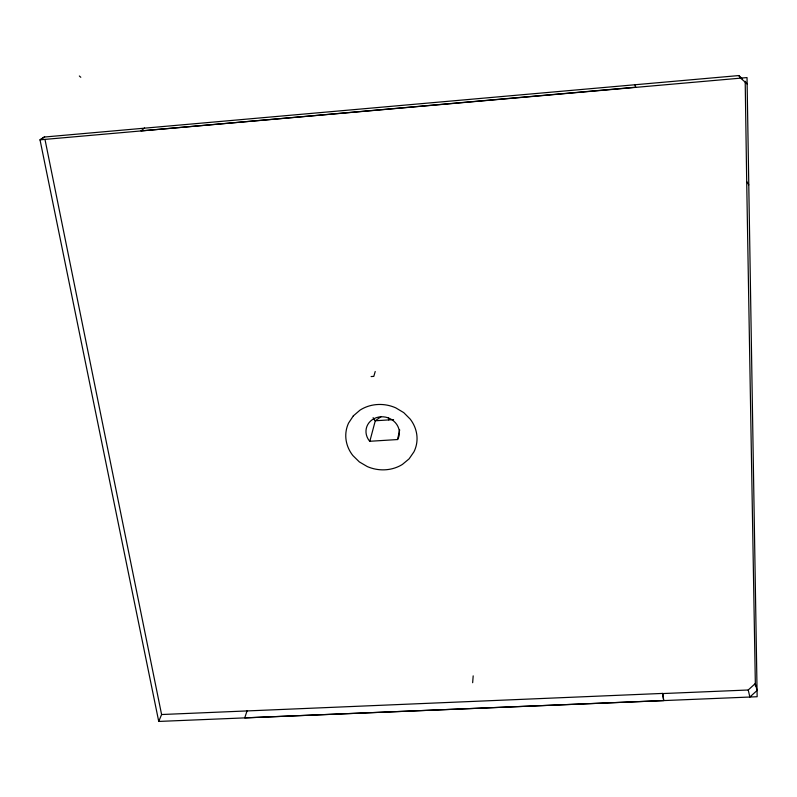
<?xml version="1.0" encoding="UTF-8"?>
<svg xmlns="http://www.w3.org/2000/svg" width="797" height="797" viewBox="0 0 797 797"><rect width="100%" height="100%" fill="white"/><g stroke="black" fill="none" stroke-linecap="round" stroke-linejoin="round"><path stroke-width="1.2" d="M472.661 682.71L473.179 675.866M397.544 439.545L397.962 438.928A16.797 15.263 13.8 0 0 391.935 419.73A16.797 15.263 13.8 0 0 370.555 421.065A16.797 15.263 13.8 0 0 369.27 440.721L369.828 441.279L397.544 439.545L399.695 429.902M369.828 441.279L375.287 420.776L381.026 416.682M375.208 371.512L373.803 376.373L371.113 376.553M247.07 710.814L244.729 717.888L663.781 700.583L662.656 693.42L161.592 714.53L158.733 721.434L757.15 696.727L747.028 77.578L39.85 139.844L44.622 136.815L40.059 140.023L158.733 721.434M748.782 184.864L746.699 181.567L745.195 81.244M662.815 693.559L748.224 689.993L755.337 683.497L746.699 181.567M144.586 127.968L141.019 130.907L635.727 87.202L634.83 84.552M44.493 137.024L738.769 75.566L742.435 78.813M393.569 419.601L375.287 420.776L374.739 420.238A16.249 14.864 13.9 0 1 373.116 417.668M79.341 75.994L80.796 77.289M745.843 82.121L747.128 83.884L740.652 78.146L738.769 75.566M748.224 689.993L749.867 697.026L757.05 690.501L755.337 683.497L755.377 685.978M44.991 139.465L161.592 714.53M662.656 693.42L663.622 700.443M388.408 417.628L388.687 419.919M353.33 415.875L348.588 423.048A35.825 32.508 13.8 0 0 352.892 455.575L359.337 461.901L367.258 466.554A35.825 32.508 13.8 0 0 402.395 464.432L409.1 458.863L413.952 451.819A35.825 32.508 13.8 0 0 410.206 419.102L403.73 412.617L395.701 407.825A35.825 32.508 13.8 0 0 360.005 410.146L353.33 415.875"/></g></svg>
